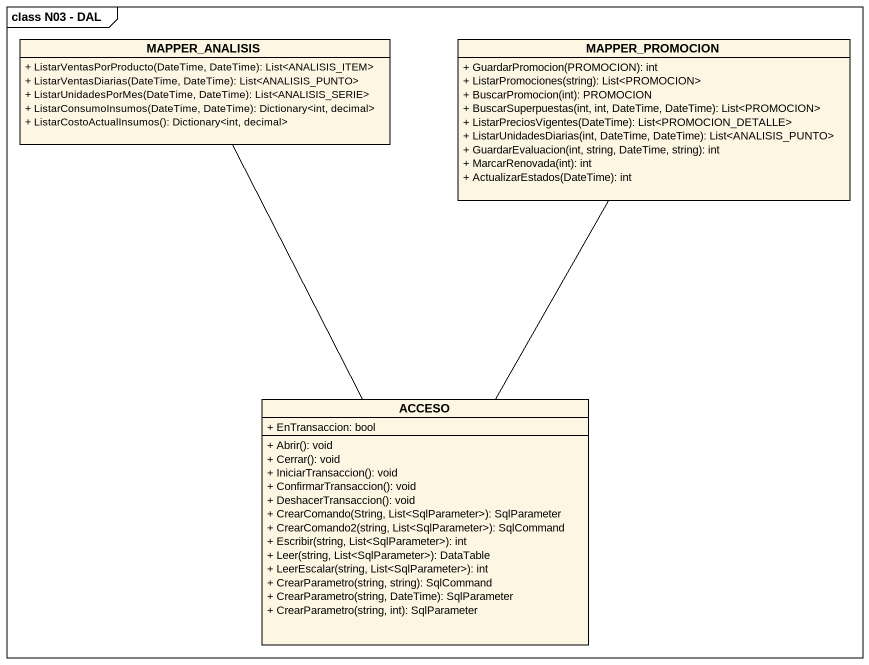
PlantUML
@startuml
mainframe class N03 - DAL
hide circle
hide empty members
skinparam classAttributeIconSize 0
class MAPPER_ANALISIS {
  + ListarVentasPorProducto(DateTime, DateTime): List<ANALISIS_ITEM>
  + ListarVentasDiarias(DateTime, DateTime): List<ANALISIS_PUNTO>
  + ListarUnidadesPorMes(DateTime, DateTime): List<ANALISIS_SERIE>
  + ListarConsumoInsumos(DateTime, DateTime): Dictionary<int, decimal>
  + ListarCostoActualInsumos(): Dictionary<int, decimal>
}
class MAPPER_PROMOCION {
  + GuardarPromocion(PROMOCION): int
  + ListarPromociones(string): List<PROMOCION>
  + BuscarPromocion(int): PROMOCION
  + BuscarSuperpuestas(int, int, DateTime, DateTime): List<PROMOCION>
  + ListarPreciosVigentes(DateTime): List<PROMOCION_DETALLE>
  + ListarUnidadesDiarias(int, DateTime, DateTime): List<ANALISIS_PUNTO>
  + GuardarEvaluacion(int, string, DateTime, string): int
  + MarcarRenovada(int): int
  + ActualizarEstados(DateTime): int
}
class ACCESO {
  + EnTransaccion: bool
  + Abrir(): void
  + Cerrar(): void
  + IniciarTransaccion(): void
  + ConfirmarTransaccion(): void
  + DeshacerTransaccion(): void
  + CrearComando(String, List<SqlParameter>): SqlParameter
  + CrearComando2(string, List<SqlParameter>): SqlCommand
  + Escribir(string, List<SqlParameter>): int
  + Leer(string, List<SqlParameter>): DataTable
  + LeerEscalar(string, List<SqlParameter>): int
  + CrearParametro(string, string): SqlCommand
  + CrearParametro(string, DateTime): SqlParameter
  + CrearParametro(string, int): SqlParameter
}
MAPPER_ANALISIS -- ACCESO
MAPPER_PROMOCION -- ACCESO
@enduml
